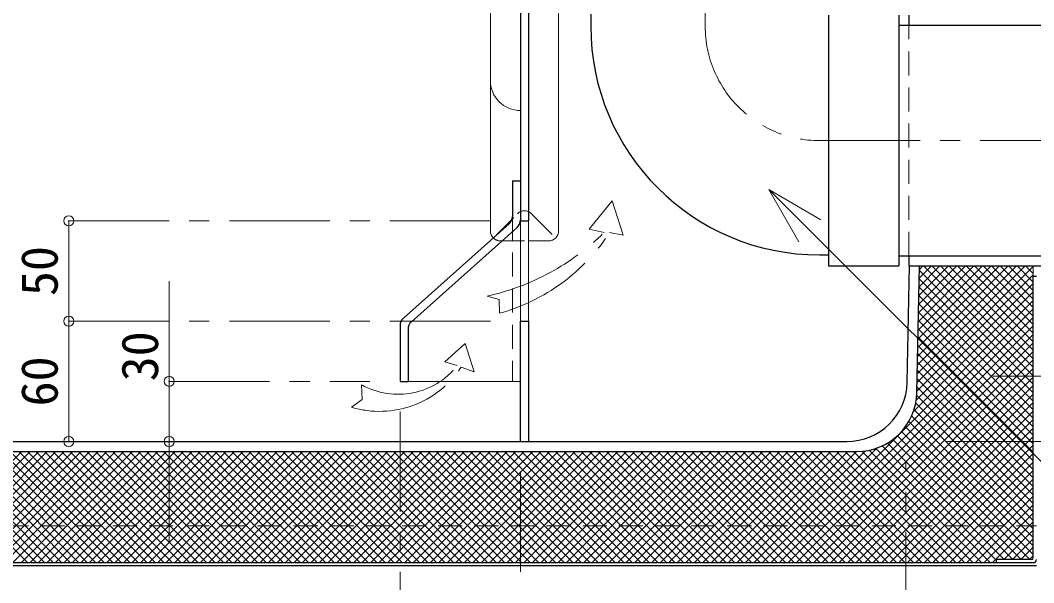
# Model space of a CAD drawing. Units: millimetres at full size, sheet at 1:10. Extents: x -2096 to 1954, y -1403 to 1407.
# Drawn here: x -1175 to -670, y -819 to -538 of the extents above; entities that cross this region are included whole.
import ezdxf
from ezdxf.enums import TextEntityAlignment as Align

# ---------------------------------------------------------------- set-up
doc = ezdxf.new("R2010")
doc.units = ezdxf.units.MM
doc.header["$LTSCALE"] = 10
doc.header["$PDMODE"] = 32
doc.header["$PDSIZE"] = 5
for name, pattern in [('CHAIN1', [8, 5, -1, 1, -1]), ('DASHED1', [1.8, 1.2, -0.6]), ('DOUBLE_CHAIN1', [8.8, 5, -1, 0.6, -0.6, 0.6, -1])]:
    doc.linetypes.add(name, pattern=pattern)
doc.layers.add('0-0_ﾚｲﾔ1', color=4, linetype='Continuous', lineweight=9)
doc.styles.add('ＭＳ ゴシック', font='')
doc.styles.get('ＭＳ ゴシック').set_extended_font_data('MS Gothic')

msp = doc.modelspace()

# ---------------------------------------------------------------- linework, layer by layer
at = {"layer": '0-0_ﾚｲﾔ1', "linetype": 'CHAIN1'}
for p, q in [((-834.01, -48.12), (-834.01, -541.12)), ((-777.01, -598.12), (105.99, -598.12)), ((-1151.01, -638.12), (-941.01, -638.12)), ((-1151.01, -688.12), (-941.01, -688.12)), ((-690.57, -715.62), (-647.37, -715.62)), ((-1101.01, -718.12), (-1001.01, -718.12)), ((-986.01, -733.12), (-986.01, -953.12)), ((-714.01, -748.12), (205.99, -748.12)), ((-734.01, -1003.12), (-734.01, -758.12)), ((-926.01, -763.12), (-926.01, -953.12))]:
    msp.add_line(p, q, dxfattribs=at)
at = {"layer": '0-0_ﾚｲﾔ1', "color": 5, "lineweight": 25}
for p, q in [((-922.01, -199.62), (-922.01, -638.12)), ((-926.01, -205.12), (-926.01, -638.12)), ((-891.01, -535.12), (-891.01, -541.12)), ((-772.51, -535.62), (-772.51, -660.62)), ((-737.51, -535.62), (-737.51, -660.62)), ((-732.51, -535.62), (-732.51, -540.62)), ((-737.51, -540.62), (-628.51, -540.62)), ((-930.01, -618.12), (-926.01, -618.12)), ((-930.01, -618.12), (-930.01, -635.88)), ((-931.68, -639.61), (-984.34, -686.63)), ((-926.01, -638.12), (-922.01, -638.12)), ((-927.68, -641.4), (-980.34, -688.42)), ((-777.01, -655.12), (-772.51, -655.12)), ((-737.51, -655.62), (-628.51, -655.62)), ((-732.51, -655.62), (-732.51, -660.62)), ((-772.51, -660.62), (-737.51, -660.62)), ((-733.42, -718.72), (-732.26, -660.62)), ((-732.51, -660.62), (-628.51, -660.62)), ((-728.52, -723.72), (-727.26, -660.62)), ((-670.61, -665.62), (-669.01, -665.62)), ((-670.61, -806.12), (-670.61, -665.62)), ((-926.01, -748.12), (-926.01, -688.12)), ((-926.01, -688.12), (-922.01, -688.12)), ((-922.01, -688.12), (-922.01, -748.12)), ((-982.01, -692.15), (-982.01, -718.12)), ((-1484.61, -748.12), (-763.42, -748.12)), ((-1489.51, -753.12), (-758.52, -753.12)), ((-689.01, -806.92), (-689.01, -808.52)), ((-671.41, -806.92), (-689.01, -806.92)), ((-669.01, -810.12), (-1579.01, -810.12)), ((-669.81, -808.52), (-1578.21, -808.52))]:
    msp.add_line(p, q, dxfattribs=at)
at = {"layer": '0-0_ﾚｲﾔ1', "color": 7, "lineweight": 18}
for p, q in [((-941.01, -568.12), (-941.01, -202.12)), ((-802.35, -622.53), (-776.37, -637.53)), ((-802.35, -622.53), (-787.35, -648.51)), ((-802.35, -622.53), (-566.66, -858.22)), ((-926.01, -688.12), (-926.01, -638.12)), ((-922.01, -638.12), (-922.01, -688.12)), ((-670.61, -665.62), (-670.61, -660.62)), ((-982.01, -718.12), (-926.01, -718.12))]:
    msp.add_line(p, q, dxfattribs=at)
at = {"layer": '0-0_ﾚｲﾔ1'}
for p, q in [((-907.01, -643.12), (-907.01, -518.12)), ((-941.01, -568.12), (-941.01, -643.12)), ((-910.22, -644.93), (-920.5, -634.56)), ((-1151.01, -638.12), (-1151.01, -688.12)), ((-912.01, -648.12), (-922.01, -648.12)), ((-728.42, -718.62), (-670.61, -660.81)), ((-728.33, -714.29), (-674.67, -660.62)), ((-728.25, -709.96), (-678.91, -660.62)), ((-728.16, -705.63), (-683.15, -660.62)), ((-728.07, -701.3), (-687.39, -660.62)), ((-727.99, -696.97), (-691.64, -660.62)), ((-727.9, -692.64), (-695.88, -660.62)), ((-727.82, -688.32), (-700.12, -660.62)), ((-727.73, -683.99), (-704.36, -660.62)), ((-727.64, -679.66), (-708.61, -660.62)), ((-727.56, -675.33), (-712.85, -660.62)), ((-727.47, -671), (-717.09, -660.62)), ((-727.38, -666.67), (-721.33, -660.62)), ((-727.3, -662.34), (-725.58, -660.62)), ((-725.31, -660.62), (-670.61, -715.32)), ((-721.07, -660.62), (-670.61, -711.08)), ((-716.82, -660.62), (-670.61, -706.83)), ((-712.58, -660.62), (-670.61, -702.59)), ((-708.34, -660.62), (-670.61, -698.35)), ((-704.1, -660.62), (-670.61, -694.11)), ((-699.85, -660.62), (-670.61, -689.86)), ((-695.61, -660.62), (-670.61, -685.62)), ((-691.37, -660.62), (-670.61, -681.38)), ((-687.13, -660.62), (-670.61, -677.14)), ((-682.88, -660.62), (-670.61, -672.89)), ((-678.64, -660.62), (-670.61, -668.65)), ((-674.4, -660.62), (-670.61, -664.41)), ((-728.51, -722.95), (-670.61, -665.05)), ((-727.31, -662.87), (-670.61, -719.56)), ((-1101.01, -668.12), (-1101.01, -798.12)), ((-728.84, -727.53), (-670.61, -669.3)), ((-727.47, -671.19), (-670.61, -728.05)), ((-727.39, -667.03), (-670.61, -723.8)), ((-730.25, -733.18), (-670.61, -673.54)), ((-727.56, -675.35), (-670.61, -732.29)), ((-801.35, -808.52), (-670.61, -677.78)), ((-727.64, -679.51), (-670.61, -736.53)), ((-797.11, -808.52), (-670.61, -682.02)), ((-792.87, -808.52), (-670.61, -686.27)), ((-727.72, -683.67), (-670.61, -740.78)), ((-1151.01, -688.12), (-1151.01, -748.12)), ((-788.62, -808.52), (-670.61, -690.51)), ((-727.81, -687.82), (-670.61, -745.02)), ((-784.38, -808.52), (-670.61, -694.75)), ((-727.97, -696.14), (-670.61, -753.5)), ((-727.89, -691.98), (-670.61, -749.26)), ((-780.14, -808.52), (-670.61, -698.99)), ((-728.05, -700.3), (-670.61, -757.75)), ((-775.9, -808.52), (-670.61, -703.24)), ((-728.14, -704.46), (-670.61, -761.99)), ((-771.65, -808.52), (-670.61, -707.48)), ((-767.41, -808.52), (-670.61, -711.72)), ((-728.22, -708.62), (-670.61, -766.23)), ((-763.17, -808.52), (-670.61, -715.97)), ((-728.3, -712.78), (-670.61, -770.47)), ((-758.93, -808.52), (-670.61, -720.21)), ((-728.47, -721.1), (-670.61, -778.96)), ((-728.39, -716.94), (-670.61, -774.72)), ((-754.68, -808.52), (-670.61, -724.45)), ((-728.59, -725.22), (-670.61, -783.2)), ((-750.44, -808.52), (-670.61, -728.69)), ((-729.09, -728.96), (-670.61, -787.44)), ((-746.2, -808.52), (-670.61, -732.94)), ((-731.14, -735.4), (-670.61, -795.93)), ((-729.97, -732.33), (-670.61, -791.69)), ((-741.96, -808.52), (-670.61, -737.18)), ((-737.71, -808.52), (-670.61, -741.42)), ((-734.26, -740.77), (-670.61, -804.41)), ((-732.58, -738.2), (-670.61, -800.17)), ((-738.26, -745.25), (-676.59, -806.92)), ((-736.15, -743.12), (-672.35, -806.92)), ((-733.47, -808.52), (-670.61, -745.66)), ((-805.59, -808.52), (-748.46, -751.38)), ((-748.93, -751.55), (-691.96, -808.52)), ((-745.9, -750.34), (-689.01, -807.23)), ((-743.13, -748.87), (-685.08, -806.92)), ((-740.58, -747.17), (-680.83, -806.92)), ((-729.23, -808.52), (-670.61, -749.91)), ((-1229.86, -808.52), (-1174.46, -753.12)), ((-1226.78, -753.12), (-1171.38, -808.52)), ((-1225.62, -808.52), (-1170.22, -753.12)), ((-1222.54, -753.12), (-1167.14, -808.52)), ((-1221.37, -808.52), (-1165.97, -753.12)), ((-1218.29, -753.12), (-1162.89, -808.52)), ((-1217.13, -808.52), (-1161.73, -753.12)), ((-1214.05, -753.12), (-1158.65, -808.52)), ((-1212.89, -808.52), (-1157.49, -753.12)), ((-1209.81, -753.12), (-1154.41, -808.52)), ((-1208.65, -808.52), (-1153.25, -753.12)), ((-1205.57, -753.12), (-1150.17, -808.52)), ((-1204.4, -808.52), (-1149, -753.12)), ((-1201.32, -753.12), (-1145.92, -808.52)), ((-1200.16, -808.52), (-1144.76, -753.12)), ((-1197.08, -753.12), (-1141.68, -808.52)), ((-1195.92, -808.52), (-1140.52, -753.12)), ((-1192.84, -753.12), (-1137.44, -808.52)), ((-1191.68, -808.52), (-1136.28, -753.12)), ((-1188.6, -753.12), (-1133.2, -808.52)), ((-1187.43, -808.52), (-1132.03, -753.12)), ((-1184.35, -753.12), (-1128.95, -808.52)), ((-1183.19, -808.52), (-1127.79, -753.12)), ((-1180.11, -753.12), (-1124.71, -808.52)), ((-1178.95, -808.52), (-1123.55, -753.12)), ((-1175.87, -753.12), (-1120.47, -808.52)), ((-1174.7, -808.52), (-1119.3, -753.12)), ((-1171.63, -753.12), (-1116.23, -808.52)), ((-1170.46, -808.52), (-1115.06, -753.12)), ((-1167.38, -753.12), (-1111.98, -808.52)), ((-1166.22, -808.52), (-1110.82, -753.12)), ((-1163.14, -753.12), (-1107.74, -808.52)), ((-1161.98, -808.52), (-1106.58, -753.12)), ((-1158.9, -753.12), (-1103.5, -808.52)), ((-1157.73, -808.52), (-1102.33, -753.12)), ((-1154.66, -753.12), (-1099.26, -808.52)), ((-1153.49, -808.52), (-1098.09, -753.12)), ((-1150.41, -753.12), (-1095.01, -808.52)), ((-1149.25, -808.52), (-1093.85, -753.12)), ((-1146.17, -753.12), (-1090.77, -808.52)), ((-1145.01, -808.52), (-1089.61, -753.12)), ((-1141.93, -753.12), (-1086.53, -808.52)), ((-1140.76, -808.52), (-1085.36, -753.12)), ((-1137.68, -753.12), (-1082.28, -808.52)), ((-1136.52, -808.52), (-1081.12, -753.12)), ((-1133.44, -753.12), (-1078.04, -808.52)), ((-1132.28, -808.52), (-1076.88, -753.12)), ((-1129.2, -753.12), (-1073.8, -808.52)), ((-1128.04, -808.52), (-1072.64, -753.12)), ((-1124.96, -753.12), (-1069.56, -808.52)), ((-1123.79, -808.52), (-1068.39, -753.12)), ((-1120.71, -753.12), (-1065.31, -808.52)), ((-1119.55, -808.52), (-1064.15, -753.12)), ((-1116.47, -753.12), (-1061.07, -808.52)), ((-1115.31, -808.52), (-1059.91, -753.12)), ((-1112.23, -753.12), (-1056.83, -808.52)), ((-1111.07, -808.52), (-1055.67, -753.12)), ((-1107.99, -753.12), (-1052.59, -808.52)), ((-1106.82, -808.52), (-1051.42, -753.12)), ((-1103.74, -753.12), (-1048.34, -808.52)), ((-1102.58, -808.52), (-1047.18, -753.12)), ((-1099.5, -753.12), (-1044.1, -808.52)), ((-1098.34, -808.52), (-1042.94, -753.12)), ((-1095.26, -753.12), (-1039.86, -808.52)), ((-1094.09, -808.52), (-1038.69, -753.12)), ((-1091.02, -753.12), (-1035.62, -808.52)), ((-1089.85, -808.52), (-1034.45, -753.12)), ((-1086.77, -753.12), (-1031.37, -808.52)), ((-1085.61, -808.52), (-1030.21, -753.12)), ((-1082.53, -753.12), (-1027.13, -808.52)), ((-1081.37, -808.52), (-1025.97, -753.12)), ((-1078.29, -753.12), (-1022.89, -808.52)), ((-1077.12, -808.52), (-1021.72, -753.12)), ((-1074.04, -753.12), (-1018.64, -808.52)), ((-1072.88, -808.52), (-1017.48, -753.12)), ((-1069.8, -753.12), (-1014.4, -808.52)), ((-1068.64, -808.52), (-1013.24, -753.12)), ((-1065.56, -753.12), (-1010.16, -808.52)), ((-1064.4, -808.52), (-1009, -753.12)), ((-1061.32, -753.12), (-1005.92, -808.52)), ((-1060.15, -808.52), (-1004.75, -753.12)), ((-1057.07, -753.12), (-1001.67, -808.52)), ((-1055.91, -808.52), (-1000.51, -753.12)), ((-1052.83, -753.12), (-997.43, -808.52)), ((-1051.67, -808.52), (-996.27, -753.12)), ((-1048.59, -753.12), (-993.19, -808.52)), ((-1047.43, -808.52), (-992.03, -753.12)), ((-1044.35, -753.12), (-988.95, -808.52)), ((-1043.18, -808.52), (-987.78, -753.12)), ((-1040.1, -753.12), (-984.7, -808.52)), ((-1038.94, -808.52), (-983.54, -753.12)), ((-1035.86, -753.12), (-980.46, -808.52)), ((-1034.7, -808.52), (-979.3, -753.12)), ((-1031.62, -753.12), (-976.22, -808.52)), ((-1030.45, -808.52), (-975.05, -753.12)), ((-1027.38, -753.12), (-971.98, -808.52)), ((-1026.21, -808.52), (-970.81, -753.12)), ((-1023.13, -753.12), (-967.73, -808.52)), ((-1021.97, -808.52), (-966.57, -753.12)), ((-1018.89, -753.12), (-963.49, -808.52)), ((-1017.73, -808.52), (-962.33, -753.12)), ((-1014.65, -753.12), (-959.25, -808.52)), ((-1013.48, -808.52), (-958.08, -753.12)), ((-1010.41, -753.12), (-955.01, -808.52)), ((-1009.24, -808.52), (-953.84, -753.12)), ((-1006.16, -753.12), (-950.76, -808.52)), ((-1005, -808.52), (-949.6, -753.12)), ((-1001.92, -753.12), (-946.52, -808.52)), ((-1000.76, -808.52), (-945.36, -753.12)), ((-997.68, -753.12), (-942.28, -808.52)), ((-996.51, -808.52), (-941.11, -753.12)), ((-993.43, -753.12), (-938.03, -808.52)), ((-992.27, -808.52), (-936.87, -753.12)), ((-989.19, -753.12), (-933.79, -808.52)), ((-988.03, -808.52), (-932.63, -753.12)), ((-984.95, -753.12), (-929.55, -808.52)), ((-983.79, -808.52), (-928.39, -753.12)), ((-980.71, -753.12), (-925.31, -808.52)), ((-979.54, -808.52), (-924.14, -753.12)), ((-976.46, -753.12), (-921.06, -808.52)), ((-975.3, -808.52), (-919.9, -753.12)), ((-972.22, -753.12), (-916.82, -808.52)), ((-971.06, -808.52), (-915.66, -753.12)), ((-967.98, -753.12), (-912.58, -808.52)), ((-966.82, -808.52), (-911.42, -753.12)), ((-963.74, -753.12), (-908.34, -808.52)), ((-962.57, -808.52), (-907.17, -753.12)), ((-959.49, -753.12), (-904.09, -808.52)), ((-958.33, -808.52), (-902.93, -753.12)), ((-955.25, -753.12), (-899.85, -808.52)), ((-954.09, -808.52), (-898.69, -753.12)), ((-951.01, -753.12), (-895.61, -808.52)), ((-949.84, -808.52), (-894.44, -753.12)), ((-946.77, -753.12), (-891.37, -808.52)), ((-945.6, -808.52), (-890.2, -753.12)), ((-942.52, -753.12), (-887.12, -808.52)), ((-941.36, -808.52), (-885.96, -753.12)), ((-938.28, -753.12), (-882.88, -808.52)), ((-937.12, -808.52), (-881.72, -753.12)), ((-934.04, -753.12), (-878.64, -808.52)), ((-932.87, -808.52), (-877.47, -753.12)), ((-929.8, -753.12), (-874.4, -808.52)), ((-928.63, -808.52), (-873.23, -753.12)), ((-925.55, -753.12), (-870.15, -808.52)), ((-924.39, -808.52), (-868.99, -753.12)), ((-921.31, -753.12), (-865.91, -808.52)), ((-920.15, -808.52), (-864.75, -753.12)), ((-917.07, -753.12), (-861.67, -808.52)), ((-915.9, -808.52), (-860.5, -753.12)), ((-912.82, -753.12), (-857.42, -808.52)), ((-911.66, -808.52), (-856.26, -753.12)), ((-908.58, -753.12), (-853.18, -808.52)), ((-907.42, -808.52), (-852.02, -753.12)), ((-904.34, -753.12), (-848.94, -808.52)), ((-903.18, -808.52), (-847.78, -753.12)), ((-900.1, -753.12), (-844.7, -808.52)), ((-898.93, -808.52), (-843.53, -753.12)), ((-895.85, -753.12), (-840.45, -808.52)), ((-894.69, -808.52), (-839.29, -753.12)), ((-891.61, -753.12), (-836.21, -808.52)), ((-890.45, -808.52), (-835.05, -753.12)), ((-887.37, -753.12), (-831.97, -808.52)), ((-886.21, -808.52), (-830.81, -753.12)), ((-883.13, -753.12), (-827.73, -808.52)), ((-881.96, -808.52), (-826.56, -753.12)), ((-878.88, -753.12), (-823.48, -808.52)), ((-877.72, -808.52), (-822.32, -753.12)), ((-874.64, -753.12), (-819.24, -808.52)), ((-873.48, -808.52), (-818.08, -753.12)), ((-870.4, -753.12), (-815, -808.52)), ((-869.23, -808.52), (-813.83, -753.12)), ((-866.16, -753.12), (-810.76, -808.52)), ((-864.99, -808.52), (-809.59, -753.12)), ((-861.91, -753.12), (-806.51, -808.52)), ((-860.75, -808.52), (-805.35, -753.12)), ((-857.67, -753.12), (-802.27, -808.52)), ((-856.51, -808.52), (-801.11, -753.12)), ((-853.43, -753.12), (-798.03, -808.52)), ((-852.26, -808.52), (-796.86, -753.12)), ((-849.18, -753.12), (-793.78, -808.52)), ((-848.02, -808.52), (-792.62, -753.12)), ((-844.94, -753.12), (-789.54, -808.52)), ((-843.78, -808.52), (-788.38, -753.12)), ((-840.7, -753.12), (-785.3, -808.52)), ((-839.54, -808.52), (-784.14, -753.12)), ((-836.46, -753.12), (-781.06, -808.52)), ((-835.29, -808.52), (-779.89, -753.12)), ((-832.21, -753.12), (-776.81, -808.52)), ((-831.05, -808.52), (-775.65, -753.12)), ((-827.97, -753.12), (-772.57, -808.52)), ((-826.81, -808.52), (-771.41, -753.12)), ((-823.73, -753.12), (-768.33, -808.52)), ((-822.57, -808.52), (-767.17, -753.12)), ((-819.49, -753.12), (-764.09, -808.52)), ((-818.32, -808.52), (-762.92, -753.12)), ((-815.24, -753.12), (-759.84, -808.52)), ((-814.08, -808.52), (-758.68, -753.12)), ((-811, -753.12), (-755.6, -808.52)), ((-809.84, -808.52), (-754.11, -752.8)), ((-806.76, -753.12), (-751.36, -808.52)), ((-802.52, -753.12), (-747.12, -808.52)), ((-798.27, -753.12), (-742.87, -808.52)), ((-794.03, -753.12), (-738.63, -808.52)), ((-789.79, -753.12), (-734.39, -808.52)), ((-785.55, -753.12), (-730.15, -808.52)), ((-781.3, -753.12), (-725.9, -808.52)), ((-777.06, -753.12), (-721.66, -808.52)), ((-772.82, -753.12), (-717.42, -808.52)), ((-768.57, -753.12), (-713.17, -808.52)), ((-764.33, -753.12), (-708.93, -808.52)), ((-760.09, -753.12), (-704.69, -808.52)), ((-755.96, -753.01), (-700.45, -808.52)), ((-752.26, -752.46), (-696.2, -808.52)), ((-724.98, -808.52), (-670.61, -754.15)), ((-720.74, -808.52), (-670.61, -758.39)), ((-716.5, -808.52), (-670.61, -762.63)), ((-712.26, -808.52), (-670.61, -766.88)), ((-708.01, -808.52), (-670.61, -771.12)), ((-703.77, -808.52), (-670.61, -775.36)), ((-699.53, -808.52), (-670.61, -779.6)), ((-695.29, -808.52), (-670.61, -783.85)), ((-691.04, -808.52), (-670.61, -788.09)), ((-685.2, -806.92), (-670.61, -792.33)), ((-680.96, -806.92), (-670.61, -796.58)), ((-676.72, -806.92), (-670.61, -800.82)), ((-672.47, -806.92), (-670.61, -805.06))]:
    msp.add_line(p, q, dxfattribs=at)
at = {"layer": '0-0_ﾚｲﾔ1', "linetype": 'DASHED1'}
for p, q in [((-732.51, -655.62), (-732.51, -540.62)), ((-937.81, -644.93), (-927.52, -634.56)), ((-930.01, -635.88), (-930.01, -718.12)), ((-936.01, -648.12), (-922.01, -648.12)), ((-1579.01, -790.12), (-669.01, -790.12))]:
    msp.add_line(p, q, dxfattribs=at)
at = {"layer": '0-0_ﾚｲﾔ1', "linetype": 'DOUBLE_CHAIN1'}
for p, q in [((-891.86, -642.28), (-880.39, -628.16)), ((-884.37, -643.94), (-891.86, -642.28)), ((-942.68, -675.65), (-936.57, -677.28)), ((-936.54, -684.17), (-936.57, -677.28)), ((-963.77, -708.45), (-953.63, -699.19)), ((-957.51, -710.26), (-963.77, -708.45)), ((-1005.24, -719.8), (-1004.8, -727.2)), ((-1010.19, -731.06), (-1004.8, -727.2))]:
    msp.add_line(p, q, dxfattribs=at)
for points in [[(-881.64, -643.94), (-874.8, -645.22), (-880.39, -628.16)], [(-955.63, -711.11), (-949.07, -713.45), (-953.63, -699.19)]]:
    msp.add_lwpolyline(points, dxfattribs=at)
at = {"layer": '0-0_ﾚｲﾔ1', "color": 5, "lineweight": 25}
msp.add_lwpolyline([(-986.01, -690.36), (-986.01, -718.12), (-982.01, -718.12)], dxfattribs=at)
for centre, radius, start, end in [((-777.01, -541.12), 114, 180, 270), ((-935.01, -635.88), 5, 311.7603, 360), ((-931.01, -637.67), 5, 311.7603, 360), ((-981.01, -690.36), 5, 131.7603, 180), ((-977.01, -692.15), 5, 131.7603, 180), ((-763.42, -718.12), 30, 270, 358.8542), ((-758.52, -723.12), 30, 270, 358.8542), ((-671.41, -806.12), 0.8, 270, 0), ((-670.61, -806.92), 1.6, 270, 0)]:
    msp.add_arc(centre, radius, start, end, dxfattribs=at)
at = {"layer": '0-0_ﾚｲﾔ1', "linetype": 'CHAIN1'}
msp.add_arc((-777.01, -541.12), 57, 180, 270, dxfattribs=at)
at = {"layer": '0-0_ﾚｲﾔ1', "color": 7, "lineweight": 18}
msp.add_arc((-926.01, -568.12), 15, 180, 270, dxfattribs=at)
at = {"layer": '0-0_ﾚｲﾔ1', "linetype": 'DASHED1'}
for centre, start, end in [((-924.01, -638.12), 66.4218, 134.5873), ((-936.01, -643.12), 224.8145, 270)]:
    msp.add_arc(centre, 5, start, end, dxfattribs=at)
at = {"layer": '0-0_ﾚｲﾔ1'}
for centre, start, end in [((-924.01, -638.12), 45.4127, 66.4218), ((-936.01, -643.12), 180, 224.8145), ((-912.01, -643.12), 270, 0)]:
    msp.add_arc(centre, 5, start, end, dxfattribs=at)
at = {"layer": '0-0_ﾚｲﾔ1', "linetype": 'DOUBLE_CHAIN1'}
for centre, radius, start, end in [((-968.74, -558.27), 120.24, 282.5188, 314.5611), ((-961.9, -592), 95.6, 285.3861, 327.0907), ((-996.26, -684.56), 48.53, 253.3277, 326.8397), ((-986.93, -687.26), 37.34, 240.6317, 321.9881)]:
    msp.add_arc(centre, radius, start, end, dxfattribs=at)
at = {"layer": '0-0_ﾚｲﾔ1', "color": 1}
for p in [(-1151.01, -638.12), (-1151.01, -688.12), (-1101.01, -718.12), (-1151.01, -748.12), (-1101.01, -748.12)]:
    msp.add_point(p, dxfattribs=at)

# ---------------------------------------------------------------- texts
at = {"layer": '0-0_ﾚｲﾔ1', "color": 7, "style": 'ＭＳ ゴシック'}
for s, p in [('50', (-1151.01, -675.62)), ('30', (-1101.01, -718.12)), ('60', (-1151.01, -730.62))]:
    msp.add_text(s, height=18.33, rotation=90, dxfattribs=at).set_placement(p, align=Align.BOTTOM_LEFT)

doc.saveas('drawing.dxf')
